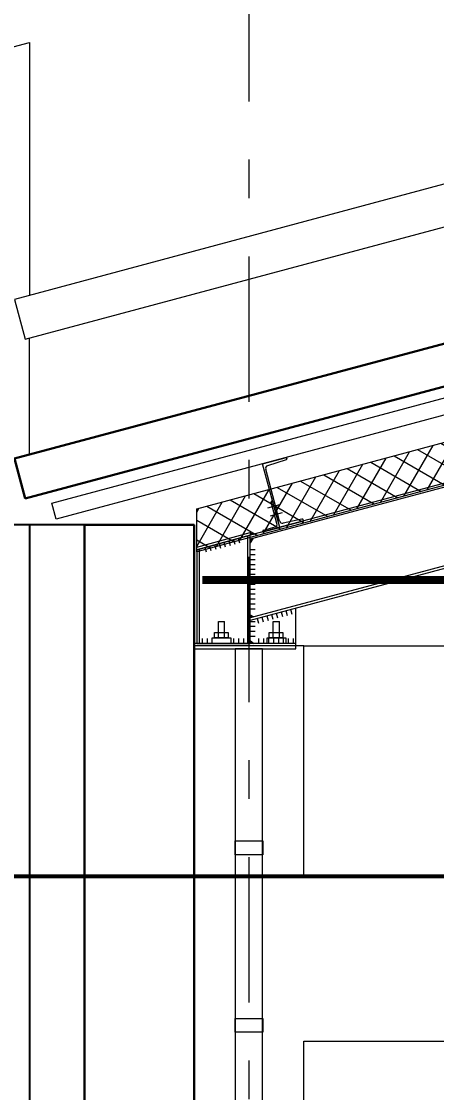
# Model space of a CAD drawing. Header units: millimetres. Extents: x -6419137 to 687965, y -598396 to 179722.
# Drawn here: x 597668 to 599182, y 86212 to 90113 of the extents above; entities that cross this region are included whole.
import ezdxf

# ---------------------------------------------------------------- set-up
doc = ezdxf.new("R2010")
doc.units = ezdxf.units.MM
doc.header["$MEASUREMENT"] = 0
doc.linetypes.add('Штриховая', pattern=[5644.444466, 2822.222233, -2822.222233])
doc.linetypes.add('Штрихштриховая', pattern=[10936.110735, 5291.666508, -2116.666555, 1411.111116, -2116.666555])
for name, color, linetype, lineweight in [('Арматура', 72, 'Continuous', 50), ('оси_Ном._пера__96', 7, 'Continuous', 5), ('стены наруж_Ном._пера__1', 7, 'Continuous', 25), ('стены наруж_Ном._пера__96', 7, 'Continuous', 13), ('стены02_Ном._пера__99', 7, 'Continuous', 40), ('чертеж_Ном._пера__96', 7, 'Continuous', 13), ('Штриховка', 7, 'Continuous', 5)]:
    doc.layers.add(name, color=color, linetype=linetype, lineweight=lineweight)
doc.layers.add('Конструкции', color=7, linetype='Continuous', lineweight=5, true_color=0x0000e6)
doc.layers.add('крыша', color=7, linetype='Continuous')
doc.layers.add('размеры', color=7, linetype='Continuous')
doc.styles.get("Standard").update_dxf_attribs({"font": 'isocpeui.ttf'})
doc.dimstyles.new('STEP', dxfattribs={"dimtxt": 200, "dimasz": 150, "dimexe": 80, "dimexo": 80, "dimgap": 80, "dimtad": 1, "dimdec": 0, "dimzin": 0, "dimdsep": 46, "dimtxsty": 'Standard', "dimblk": 'ARCHTICK', "dimcen": 150, "dimdle": 80, "dimadec": 0, "dimazin": 0, "dimtfac": 1, "dimtdec": 0, "dimtofl": 0, "dimtmove": 1, "dimatfit": 3, "dimfxl": 1, "dimtolj": 1, "dimtzin": 0, "dimarcsym": 0})

# ---------------------------------------------------------------- blocks, each defined once
blk = doc.blocks.new('*U795')
for points in [[(0, -0.5), (0, 0.5)], [(1, -0.5), (1, 0.5)], [(2, -0.5), (2, 0.5)], [(3, -0.5), (3, 0.5)]]:
    blk.add_lwpolyline(points)
blk = doc.blocks.new('*U595')
for p, q in [((0, 0), (0, 240)), ((0, 240), (90, 240)), ((90, 240), (90, 235.8)), ((5.6, 22), (5.6, 218)), ((86.2, 231.8), (15.6, 228.5)), ((90, 0), (0, 0)), ((86.2, 8.2), (15.6, 11.5)), ((90, 4.2), (90, 0))]:
    blk.add_line(p, q)
for centre, radius, start, end in [((86, 235.8), 4, 272.7024, 360), ((16.1, 218), 10.5, 92.7024, 180), ((16.1, 22), 10.5, 180, 267.2976), ((86, 4.2), 4, 0, 87.2976)]:
    blk.add_arc(centre, radius, start, end)
blk = doc.blocks.new('*U593')
at = {"color": 0, "linetype": 'ByBlock', "lineweight": -2}
for p, q in [((-6, 16), (-6, 96.7)), ((0, 100), (-2.7, 100)), ((0, 0), (0, 100)), ((-63, 0), (-63, 2.7)), ((-63, 0), (0, 0)), ((-59.7, 6), (-16, 6))]:
    blk.add_line(p, q, dxfattribs=at)
for centre, radius, start, end in [((-2.7, 96.7), 3.3, 89.045, 179.9778), ((-59.7, 2.7), 3.3, 90, 180), ((-16, 16), 10, 270, 0)]:
    blk.add_arc(centre, radius, start, end, dxfattribs=at)
blk = doc.blocks.new('*U591')
for points in [[(0, -0.5), (0, 0.5)], [(1, -0.5), (1, 0.5)], [(2, -0.5), (2, 0.5)], [(3, -0.5), (3, 0.5)], [(4, -0.5), (4, 0.5)], [(5, -0.5), (5, 0.5)], [(6, -0.5), (6, 0.5)], [(7, -0.5), (7, 0.5)]]:
    blk.add_lwpolyline(points)
blk = doc.blocks.new('*U796')
for points in [[(0, -0.5), (0, 0.5)], [(1, -0.5), (1, 0.5)], [(2, -0.5), (2, 0.5)], [(3, -0.5), (3, 0.5)], [(4, -0.5), (4, 0.5)], [(5, -0.5), (5, 0.5)], [(6, -0.5), (6, 0.5)], [(7, -0.5), (7, 0.5)], [(8, -0.5), (8, 0.5)], [(9, -0.5), (9, 0.5)], [(10, -0.5), (10, 0.5)], [(11, -0.5), (11, 0.5)], [(12, -0.5), (12, 0.5)]]:
    blk.add_lwpolyline(points)
blk = doc.blocks.new('*U594')
for points in [[(0, -0.5), (0, 0.5)], [(1, -0.5), (1, 0.5)], [(2, -0.5), (2, 0.5)], [(3, -0.5), (3, 0.5)], [(4, -0.5), (4, 0.5)], [(5, -0.5), (5, 0.5)], [(6, -0.5), (6, 0.5)], [(7, -0.5), (7, 0.5)]]:
    blk.add_lwpolyline(points)
blk = doc.blocks.new('*U590')
for points in [[(0, -0.5), (0, 0.5)], [(1, -0.5), (1, 0.5)], [(2, -0.5), (2, 0.5)]]:
    blk.add_lwpolyline(points)
blk = doc.blocks.new('*U592')
for points in [[(0, -0.5), (0, 0.5)], [(1, -0.5), (1, 0.5)]]:
    blk.add_lwpolyline(points)
blk = doc.blocks.new('_ArchTick')
at = {"color": 0, "linetype": 'ByBlock', "const_width": 0.15}
blk.add_lwpolyline([(-0.5, -0.5), (0.5, 0.5)], dxfattribs=at)
blk = doc.blocks.new('*D812')
at = {"layer": 'Defpoints', "color": 0, "transparency": 16777216}
for p in [(596909.5, 88279.6), (598098.1, 88279.6), (598098.1, 86079.2)]:
    blk.add_point(p, dxfattribs=at)
at = {"layer": 'размеры', "color": 0, "lineweight": -2, "transparency": 16777216}
for p, q in [((596909.5, 85999.2), (596909.5, 88359.6)), ((598018.1, 88279.6), (596829.5, 88279.6)), ((598018.1, 86079.2), (596829.5, 86079.2))]:
    blk.add_line(p, q, dxfattribs=at)
at = {"layer": 'размеры', "color": 0, "lineweight": -2, "transparency": 16777216, "xscale": 150, "yscale": 150, "zscale": 150}
for p, rotation in [((596909.5, 88279.6), 90), ((596909.5, 86079.2), 270)]:
    blk.add_blockref('_ArchTick', p, dxfattribs=dict(at, rotation=rotation))
at = {"layer": 'размеры', "color": 0, "transparency": 16777216, "insert": (596729.5, 87179.4), "char_height": 200, "attachment_point": 5, "rotation": 90}
blk.add_mtext('\\A1;2200', dxfattribs=at)
blk = doc.blocks.new('*D803')
at = {"layer": 'Defpoints', "color": 0, "transparency": 16777216}
for p in [(599498.3, 86453.2), (598498.1, 86265.2), (599498.3, 85784.8)]:
    blk.add_point(p, dxfattribs=at)
at = {"layer": 'размеры', "color": 0, "lineweight": -2, "transparency": 16777216}
for p, q in [((599498.3, 86373.2), (599498.3, 85704.8)), ((598498.1, 86185.2), (598498.1, 85704.8)), ((598418.1, 85784.8), (599578.3, 85784.8))]:
    blk.add_line(p, q, dxfattribs=at)
at = {"layer": 'размеры', "color": 0, "lineweight": -2, "transparency": 16777216, "xscale": 150, "yscale": 150, "zscale": 150, "rotation": 180}
blk.add_blockref('_ArchTick', (598498.1, 85784.8), dxfattribs=at)
at = {"layer": 'размеры', "color": 0, "lineweight": -2, "transparency": 16777216, "xscale": 150, "yscale": 150, "zscale": 150}
blk.add_blockref('_ArchTick', (599498.3, 85784.8), dxfattribs=at)
at = {"layer": 'размеры', "color": 0, "transparency": 16777216, "insert": (598998.2, 85964.8), "char_height": 200, "attachment_point": 5}
blk.add_mtext('\\A1;1000', dxfattribs=at)

msp = doc.modelspace()

# ---------------------------------------------------------------- hatches: boundary and pattern name
at = {"layer": 'Конструкции', "lineweight": 0, "ltscale": 200}
for points in [[(598503, 88249.9), (598503, 88241.7), (598515.1, 88245)], [(598503, 88214.8), (598503, 88227.6), (598515.1, 88230.9)], [(598502.9, 87951.9), (598516, 87944.7), (598502.9, 87941.2)], [(598502.9, 87858), (598515.4, 87848.1), (598502.9, 87848.1)]]:
    msp.add_hatch(color=5, dxfattribs=at).paths.add_polyline_path(points)
at = {"layer": 'Штриховка', "lineweight": 0}
h = msp.add_hatch(dxfattribs=at)
h.set_pattern_fill('ANSI37', color=52, scale=500, angle=105)
h.set_pattern_definition([(150, (479958.84, -33034.31), (-31.25, -54.126588), []), (240, (479958.84, -33034.31), (54.126588, -31.25), [])])
h.paths.add_polyline_path([(612456.3, 91982.4), (612456.3, 92138.5), (598307.4, 88337.4), (598307.4, 88181.3)])
h.paths.add_polyline_path([(612689.4, 92201.1), (612689.4, 92045), (612897.8, 92101), (612897.8, 92257.1)])

# ---------------------------------------------------------------- linework, layer by layer
at = {"layer": 'Арматура', "color": 20, "lineweight": 53}
msp.add_lwpolyline([(610113.8, 86999.5), (596897.7, 86999.5)], dxfattribs=at)
at = {"layer": 'Конструкции', "linetype": 'Continuous', "lineweight": 0, "ltscale": 5}
for p, q in [((604488.8, 89845.5), (598502.9, 88241.7)), ((604488.8, 89831.8), (598502.9, 88227.7)), ((604488.8, 89545.3), (598502.9, 87941.2)), ((604488.8, 89535), (598502.9, 87930.8))]:
    msp.add_line(p, q, dxfattribs=at)
at = {"layer": 'Конструкции', "color": 5, "lineweight": 0, "ltscale": 200}
for p, q in [((598503, 88249.9), (598515.1, 88245)), ((598503, 88214.8), (598515.1, 88230.9)), ((598502.9, 87951.9), (598516, 87944.7)), ((598502.9, 87858), (598515.4, 87848.1))]:
    msp.add_line(p, q, dxfattribs=at)
at = {"layer": 'Конструкции', "lineweight": 0}
for p, q in [((598386.7, 87868.1), (598386.7, 87928.1)), ((598386.7, 87928.1), (598408.9, 87928.1)), ((598408.9, 87868.1), (598408.9, 87928.1)), ((598586.7, 87868.1), (598586.7, 87928.1)), ((598586.7, 87928.1), (598608.9, 87928.1)), ((598608.9, 87868.1), (598608.9, 87928.1))]:
    msp.add_line(p, q, dxfattribs=at)
at = {"layer": 'Конструкции', "linetype": 'Continuous', "lineweight": 0, "ltscale": 5}
msp.add_lwpolyline([(612897.8, 92347.7), (597795.2, 88300.5), (597779.4, 88358.4), (612897.8, 92409.8)], dxfattribs=at)
at = {"layer": 'Конструкции', "color": 5}
for points in [[(606698.1, 86999.5), (606698.1, 86999.5), (604698.1, 86999.5), (604698.1, 89429.2), (604298.1, 89429.2), (604298.1, 86999.5), (598698.1, 86999.5), (598698.1, 87838.8), (598298.1, 87838.8), (598298.1, 81929.2), (598698.1, 81929.2), (598698.1, 86399.5)], [(598698.1, 86399.5), (604298.1, 86399.5), (604298.1, 82079.2), (604698.1, 82079.2), (604698.1, 86399.5), (606698.1, 86399.5), (606698.1, 81929.2), (607098.1, 81929.2), (607098.1, 86799.5), (607098.1, 86799.5)]]:
    msp.add_lwpolyline(points, dxfattribs=at)
at = {"layer": 'Конструкции', "lineweight": 0}
for points in [[(598609.2, 88352.8), (598566.1, 88340.1)], [(598618.9, 88323.9), (598575.8, 88311.2)], [(598307.4, 88188.8), (598307.4, 88198.8), (598502.9, 88252), (598502.9, 88242), (598307.4, 88188.8)], [(598307.4, 88188.8), (598502.9, 88242)], [(598316.4, 88191.2), (598316.4, 87848.1), (598493.9, 87848.1), (598493.9, 88239.5)], [(598668.3, 87848.1), (598668.3, 87975.8)], [(598697.8, 87838.8), (598297.8, 87838.8), (598297.8, 87838.1)]]:
    msp.add_lwpolyline(points, dxfattribs=at)
for points in [[(598307.4, 87848.1), (598502.9, 87848.1), (598502.9, 88242), (598307.4, 88188.8)], [(598421.8, 87868.1), (598371.8, 87868.1), (598371.8, 87888.1), (598421.8, 87888.1)], [(598621.8, 87868.1), (598571.8, 87868.1), (598571.8, 87888.1), (598621.8, 87888.1)], [(598298.1, 87828.1), (598668.3, 87828.1), (598668.3, 87848.1), (598298.1, 87848.1)], [(598431.8, 87848.1), (598363.8, 87848.1), (598363.8, 87868.1), (598431.8, 87868.1)], [(598631.8, 87848.1), (598563.8, 87848.1), (598563.8, 87868.1), (598631.8, 87868.1)]]:
    msp.add_lwpolyline(points, close=True, dxfattribs=at)
at = {"layer": 'Конструкции', "color": 74, "true_color": 0x57ad00}
for points in [[(598448.1, 82079.2), (598548.1, 82079.2), (598547.8, 87828.1), (598447.8, 87828.1)], [(598448.1, 87128.8), (598548.1, 87128.8), (598548.1, 87078.6), (598448.1, 87078.6)], [(598448.1, 86482.3), (598548.1, 86482.3), (598548.1, 86432.1), (598448.1, 86432.1)]]:
    msp.add_lwpolyline(points, close=True, dxfattribs=at)
at = {"layer": 'крыша', "color": 32, "lineweight": 9, "true_color": 0xb35900}
for points in [[(597682, 88955.8), (612274.8, 92861.5), (612274.8, 93028.1), (597643.2, 89100.7), (597682, 88955.8)], [(597698, 88535.8), (597698, 88960.1)]]:
    msp.add_lwpolyline(points, dxfattribs=at)
at = {"layer": 'крыша', "color": 32, "lineweight": 30, "true_color": 0xb35900}
msp.add_lwpolyline([(597681.8, 88376.2), (612907.6, 92440.3), (612907.6, 92596.8), (597643, 88521.1), (597681.8, 88376.2)], dxfattribs=at)
at = {"layer": 'оси_Ном._пера__96', "color": 172, "linetype": 'Штрихштриховая', "ltscale": 0.1}
msp.add_line((598498.1, 91444.4), (598498.1, 77862.1), dxfattribs=at)
at = {"layer": 'стены наруж_Ном._пера__1'}
msp.add_lwpolyline([(597898.1, 88279.6), (597698.1, 88279.6), (597698.1, 82679.2), (597898.1, 82679.2)], close=True, dxfattribs=at)
at = {"layer": 'стены наруж_Ном._пера__96'}
msp.add_lwpolyline([(612149.2, 93549.5), (612284.3, 93513.4), (612323.1, 93658.3), (610328.5, 94167.2), (597599.7, 90745.1), (597638.5, 90600.2), (597698.5, 90616.4), (597698.5, 90191.5), (597599.9, 90165.1), (597638.5, 90020.2), (597698.5, 90036.3), (597698.6, 89115.6)], dxfattribs=at)
at = {"layer": 'стены02_Ном._пера__99', "lineweight": 30}
msp.add_lwpolyline([(598298.1, 86079.2), (597898.1, 86079.2), (597898.1, 88279.6), (598298.1, 88279.6)], close=True, dxfattribs=at)
at = {"layer": 'стены02_Ном._пера__99', "color": 4, "linetype": 'Штриховая', "lineweight": 30, "ltscale": 0.1, "const_width": 30}
msp.add_lwpolyline([(598328.5, 88078.8), (606456.9, 88078.8)], dxfattribs=at)
at = {"layer": 'чертеж_Ном._пера__96', "linetype": 'Continuous'}
msp.add_lwpolyline([(598698.1, 87838.8), (600833, 87838.8)], dxfattribs=at)
at = {"layer": 'Штриховка', "color": 52, "lineweight": 0}
msp.add_lwpolyline([(598307.4, 88337.4), (612897.8, 92256.9), (612897.8, 92101.2), (598307.4, 88181.1), (598307.4, 88236.2)], close=True, dxfattribs=at)

# ---------------------------------------------------------------- block references
at = {"layer": 'Конструкции', "lineweight": 0, "rotation": 15}
for name in ['*U595', '*U593']:
    msp.add_blockref(name, (598610, 88270.4), dxfattribs=at)
at = {"layer": 'Конструкции', "lineweight": 0, "xscale": 18, "yscale": 18, "zscale": 18}
for name, p, rotation in [('*U591', (598340.9, 88188.6), 15.22253172593851), ('*U796', (598511.9, 87972.7), 90), ('*U591', (598531.7, 87929.3), 15.22253172593851), ('*U795', (598511.9, 87873.1), 90)]:
    msp.add_blockref(name, p, dxfattribs=dict(at, rotation=rotation))
for name, p in [('*U592', (598328.5, 87857.1)), ('*U590', (598443.3, 87857.1)), ('*U594', (598534.3, 87857.2))]:
    msp.add_blockref(name, p, dxfattribs=at)

# ---------------------------------------------------------------- dimensions: what is measured, and where the dimension line sits
at = {"layer": 'размеры'}
dim = msp.add_linear_dim(base=(596909.5, 88279.6), p1=(598098.1, 86079.2), p2=(598098.1, 88279.6), angle=90, dimstyle='STEP', dxfattribs=at)
dim.commit()
dim.dimension.update_dxf_attribs({"geometry": '*D812', "text_midpoint": (596729.5, 87179.4)})
dim = msp.add_linear_dim(base=(599498.3, 85784.8), p1=(598498.1, 86265.2), p2=(599498.3, 86453.2), dimstyle='STEP', dxfattribs=at)
dim.commit()
dim.dimension.update_dxf_attribs({"geometry": '*D803', "text_midpoint": (598998.2, 85964.8)})

# ---------------------------------------------------------------- leaders
msp.add_leader([(600082.4, 88078.8), (599012.8, 91576.2), (594722.1, 91576.2)], dimstyle='STEP', override={"dimgap": 80, "dimtad": 0}, dxfattribs=at)

doc.saveas('drawing.dxf')
